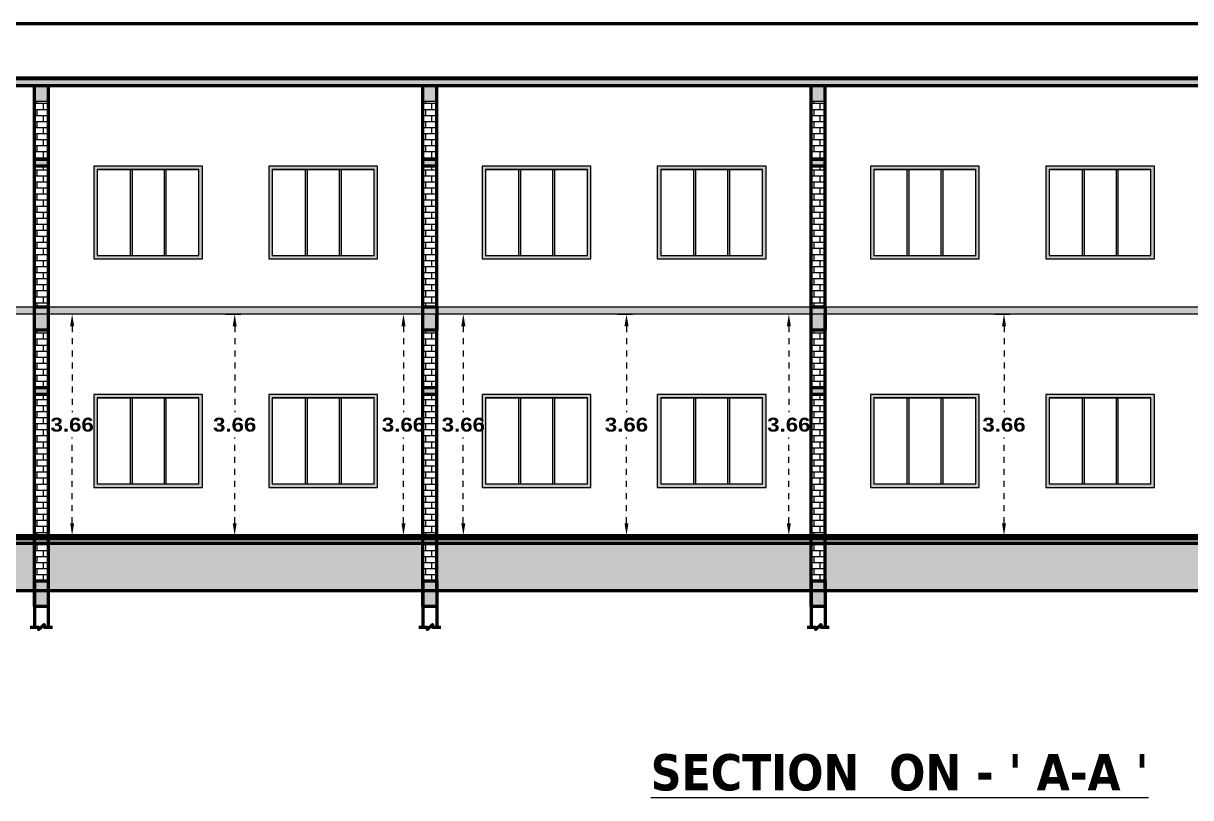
# Model space of a CAD drawing. Header units: metres. Extents: x 863 to 1571, y 626 to 804.
# Drawn here: x 897.55 to 916.87, y 755.06 to 767.88 of the extents above; entities that cross this region are included whole.
import ezdxf

# ---------------------------------------------------------------- set-up
doc = ezdxf.new("R2010")
doc.units = ezdxf.units.M
doc.header["$LTSCALE"] = 0.2
doc.header["$MEASUREMENT"] = 0
doc.header["$PDMODE"] = 2
doc.linetypes.add('DOT2', pattern=[0.125, 0, -0.125])
doc.layers.get('0').update_dxf_attribs({"lineweight": 60})
for name, color, linetype in [('BLK_1_FLR_0_REGULAR_ROOM_10', 2, 'Continuous'), ('BLK_1_FLR_0_REGULAR_ROOM_8', 2, 'Continuous'), ('BLK_1_FLR_0_REGULAR_ROOM_9', 2, 'Continuous'), ('BLK_1_FLR_0_WATER_CLOSET', 1, 'Continuous')]:
    doc.layers.add(name, color=color, linetype=linetype)
doc.styles.get("Standard").update_dxf_attribs({"font": 'ariblk.ttf', "height": 0.23})
doc.styles.add('TXT', font='txt.shx')
doc.dimstyles.get("Standard").update_dxf_attribs({"dimtxt": 0.23, "dimasz": 0.2, "dimexe": 0.12, "dimexo": 0.0625, "dimgap": 0.09, "dimtad": 1, "dimtih": 1, "dimtoh": 1, "dimzin": 1, "dimdsep": 46, "dimtxsty": 'Standard', "dimcen": 0.09, "dimazin": 0, "dimtfac": 1, "dimtix": 1, "dimtofl": 0, "dimtmove": 0, "dimatfit": 0, "dimfxl": 0, "dimtolj": 1, "dimtzin": 0, "dimarcsym": 0})

# ---------------------------------------------------------------- blocks, each defined once
blk = doc.blocks.new('A$C51CE3EF8')
blk.add_hatch(color=256).paths.add_polyline_path([(0, 0.385), (0.228, 0.385), (0.228, 0), (0, 0)])
blk.add_lwpolyline([(0, 0.385), (0.228, 0.385), (0.228, 0), (0, 0)], close=True)
blk = doc.blocks.new('*D420')
at = {"layer": 'BLK_1_FLR_0_REGULAR_ROOM_8', "color": 3, "lineweight": -2}
for p, q in [((900.897, 763.066), (901.147, 763.066)), ((900.897, 759.405), (901.147, 759.405))]:
    blk.add_line(p, q, dxfattribs=at)
at = {"layer": 'BLK_1_FLR_0_REGULAR_ROOM_8', "color": 3, "linetype": 'DOT2'}
for p, q in [((901.047, 762.866), (901.047, 761.444)), ((901.047, 759.605), (901.047, 761.026))]:
    blk.add_line(p, q, dxfattribs=at)
at = {"layer": 'BLK_1_FLR_0_REGULAR_ROOM_8', "color": 3, "lineweight": -2}
for points in [[(901.014, 762.866), (901.08, 762.866), (901.047, 763.066)], [(901.014, 759.605), (901.08, 759.605), (901.047, 759.405)]]:
    blk.add_solid(points, dxfattribs=at)
at = {"layer": 'Defpoints', "color": 0, "lineweight": -2}
for p in [(898.33, 763.066), (901.047, 763.066), (898.33, 759.405)]:
    blk.add_point(p, dxfattribs=at)
at = {"layer": 'BLK_1_FLR_0_REGULAR_ROOM_8', "color": 0, "lineweight": -2, "insert": (901.047, 761.235), "char_height": 0.23, "attachment_point": 5}
blk.add_mtext('\\A1;3.66', dxfattribs=at)
blk = doc.blocks.new('*D421')
at = {"layer": 'BLK_1_FLR_0_REGULAR_ROOM_9', "color": 3, "lineweight": -2}
for p, q in [((907.383, 763.066), (907.633, 763.066)), ((907.383, 759.405), (907.633, 759.405))]:
    blk.add_line(p, q, dxfattribs=at)
at = {"layer": 'BLK_1_FLR_0_REGULAR_ROOM_9', "color": 3, "linetype": 'DOT2'}
for p, q in [((907.533, 762.866), (907.533, 761.444)), ((907.533, 759.605), (907.533, 761.026))]:
    blk.add_line(p, q, dxfattribs=at)
at = {"layer": 'BLK_1_FLR_0_REGULAR_ROOM_9', "color": 3, "lineweight": -2}
for points in [[(907.5, 762.866), (907.567, 762.866), (907.533, 763.066)], [(907.5, 759.605), (907.567, 759.605), (907.533, 759.405)]]:
    blk.add_solid(points, dxfattribs=at)
at = {"layer": 'Defpoints', "color": 0, "lineweight": -2}
for p in [(904.817, 763.066), (907.533, 763.066), (904.817, 759.405)]:
    blk.add_point(p, dxfattribs=at)
at = {"layer": 'BLK_1_FLR_0_REGULAR_ROOM_9', "color": 0, "lineweight": -2, "insert": (907.533, 761.235), "char_height": 0.23, "attachment_point": 5}
blk.add_mtext('\\A1;3.66', dxfattribs=at)
blk = doc.blocks.new('*D422')
at = {"layer": 'BLK_1_FLR_0_REGULAR_ROOM_10', "color": 3, "lineweight": -2}
for p, q in [((913.633, 763.066), (913.883, 763.066)), ((913.633, 759.405), (913.883, 759.405))]:
    blk.add_line(p, q, dxfattribs=at)
at = {"layer": 'BLK_1_FLR_0_REGULAR_ROOM_10', "color": 3, "linetype": 'DOT2'}
for p, q in [((913.783, 762.866), (913.783, 761.444)), ((913.783, 759.605), (913.783, 761.026))]:
    blk.add_line(p, q, dxfattribs=at)
at = {"layer": 'BLK_1_FLR_0_REGULAR_ROOM_10', "color": 3, "lineweight": -2}
for points in [[(913.75, 762.866), (913.816, 762.866), (913.783, 763.066)], [(913.75, 759.605), (913.816, 759.605), (913.783, 759.405)]]:
    blk.add_solid(points, dxfattribs=at)
at = {"layer": 'Defpoints', "color": 0, "lineweight": -2}
for p in [(911.067, 763.066), (913.783, 763.066), (911.067, 759.405)]:
    blk.add_point(p, dxfattribs=at)
at = {"layer": 'BLK_1_FLR_0_REGULAR_ROOM_10', "color": 0, "lineweight": -2, "insert": (913.783, 761.235), "char_height": 0.23, "attachment_point": 5}
blk.add_mtext('\\A1;3.66', dxfattribs=at)
blk = doc.blocks.new('*D437')
at = {"layer": 'BLK_1_FLR_0_WATER_CLOSET', "color": 2, "lineweight": -2}
for p, q in [((898.356, 763.066), (898.256, 763.066)), ((898.356, 759.405), (898.256, 759.405))]:
    blk.add_line(p, q, dxfattribs=at)
at = {"layer": 'BLK_1_FLR_0_WATER_CLOSET', "color": 2, "linetype": 'DOT2'}
for p, q in [((898.356, 762.866), (898.356, 761.444)), ((898.356, 759.605), (898.356, 761.026))]:
    blk.add_line(p, q, dxfattribs=at)
at = {"layer": 'BLK_1_FLR_0_WATER_CLOSET', "color": 2, "lineweight": -2}
for points in [[(898.323, 762.866), (898.389, 762.866), (898.356, 763.066)], [(898.323, 759.605), (898.389, 759.605), (898.356, 759.405)]]:
    blk.add_solid(points, dxfattribs=at)
at = {"layer": 'Defpoints', "color": 0, "lineweight": -2}
for p in [(898.356, 763.066), (898.381, 763.066), (898.381, 759.405)]:
    blk.add_point(p, dxfattribs=at)
at = {"layer": 'BLK_1_FLR_0_WATER_CLOSET', "color": 2, "lineweight": -2, "insert": (898.356, 761.235), "char_height": 0.23, "attachment_point": 5}
blk.add_mtext('\\A1;3.66', dxfattribs=at)
blk = doc.blocks.new('*D438')
at = {"layer": 'BLK_1_FLR_0_WATER_CLOSET', "color": 2, "lineweight": -2}
for p, q in [((903.841, 763.066), (903.741, 763.066)), ((903.841, 759.405), (903.741, 759.405))]:
    blk.add_line(p, q, dxfattribs=at)
at = {"layer": 'BLK_1_FLR_0_WATER_CLOSET', "color": 2, "linetype": 'DOT2'}
for p, q in [((903.841, 762.866), (903.841, 761.444)), ((903.841, 759.605), (903.841, 761.026))]:
    blk.add_line(p, q, dxfattribs=at)
at = {"layer": 'BLK_1_FLR_0_WATER_CLOSET', "color": 2, "lineweight": -2}
for points in [[(903.808, 762.866), (903.874, 762.866), (903.841, 763.066)], [(903.808, 759.605), (903.874, 759.605), (903.841, 759.405)]]:
    blk.add_solid(points, dxfattribs=at)
at = {"layer": 'Defpoints', "color": 0, "lineweight": -2}
for p in [(903.841, 763.066), (903.866, 763.066), (903.866, 759.405)]:
    blk.add_point(p, dxfattribs=at)
at = {"layer": 'BLK_1_FLR_0_WATER_CLOSET', "color": 2, "lineweight": -2, "insert": (903.841, 761.235), "char_height": 0.23, "attachment_point": 5}
blk.add_mtext('\\A1;3.66', dxfattribs=at)
blk = doc.blocks.new('*D439')
at = {"layer": 'BLK_1_FLR_0_WATER_CLOSET', "color": 2, "lineweight": -2}
for p, q in [((904.832, 763.066), (904.732, 763.066)), ((904.832, 759.405), (904.732, 759.405))]:
    blk.add_line(p, q, dxfattribs=at)
at = {"layer": 'BLK_1_FLR_0_WATER_CLOSET', "color": 2, "linetype": 'DOT2'}
for p, q in [((904.832, 762.866), (904.832, 761.444)), ((904.832, 759.605), (904.832, 761.026))]:
    blk.add_line(p, q, dxfattribs=at)
at = {"layer": 'BLK_1_FLR_0_WATER_CLOSET', "color": 2, "lineweight": -2}
for points in [[(904.799, 762.866), (904.866, 762.866), (904.832, 763.066)], [(904.799, 759.605), (904.866, 759.605), (904.832, 759.405)]]:
    blk.add_solid(points, dxfattribs=at)
at = {"layer": 'Defpoints', "color": 0, "lineweight": -2}
for p in [(904.832, 763.066), (904.857, 763.066), (904.857, 759.405)]:
    blk.add_point(p, dxfattribs=at)
at = {"layer": 'BLK_1_FLR_0_WATER_CLOSET', "color": 2, "lineweight": -2, "insert": (904.832, 761.235), "char_height": 0.23, "attachment_point": 5}
blk.add_mtext('\\A1;3.66', dxfattribs=at)
blk = doc.blocks.new('*D440')
at = {"layer": 'BLK_1_FLR_0_WATER_CLOSET', "color": 2, "lineweight": -2}
for p, q in [((910.221, 763.066), (910.121, 763.066)), ((910.221, 759.405), (910.121, 759.405))]:
    blk.add_line(p, q, dxfattribs=at)
at = {"layer": 'BLK_1_FLR_0_WATER_CLOSET', "color": 2, "linetype": 'DOT2'}
for p, q in [((910.221, 762.866), (910.221, 761.444)), ((910.221, 759.605), (910.221, 761.026))]:
    blk.add_line(p, q, dxfattribs=at)
at = {"layer": 'BLK_1_FLR_0_WATER_CLOSET', "color": 2, "lineweight": -2}
for points in [[(910.188, 762.866), (910.254, 762.866), (910.221, 763.066)], [(910.188, 759.605), (910.254, 759.605), (910.221, 759.405)]]:
    blk.add_solid(points, dxfattribs=at)
at = {"layer": 'Defpoints', "color": 0, "lineweight": -2}
for p in [(910.221, 763.066), (910.246, 763.066), (910.246, 759.405)]:
    blk.add_point(p, dxfattribs=at)
at = {"layer": 'BLK_1_FLR_0_WATER_CLOSET', "color": 2, "lineweight": -2, "insert": (910.221, 761.235), "char_height": 0.23, "attachment_point": 5}
blk.add_mtext('\\A1;3.66', dxfattribs=at)

msp = doc.modelspace()

# ---------------------------------------------------------------- hatches: boundary and pattern name
at = {"lineweight": -2}
h = msp.add_hatch(color=143, dxfattribs=at)
h.dxf.hatch_style = 1
h.paths.add_polyline_path([(868.011, 766.847), (953.43, 766.847), (953.43, 766.967), (868.011, 766.967)])
h = msp.add_hatch(color=143, dxfattribs=at)
h.dxf.hatch_style = 1
h.paths.add_polyline_path([(897.733, 766.847), (897.733, 766.583), (897.961, 766.583), (897.961, 766.847)])
h = msp.add_hatch(color=143, dxfattribs=at)
h.dxf.hatch_style = 1
h.paths.add_polyline_path([(904.163, 766.847), (904.163, 766.583), (904.391, 766.583), (904.391, 766.847)])
h = msp.add_hatch(color=143, dxfattribs=at)
h.dxf.hatch_style = 1
h.paths.add_polyline_path([(910.593, 766.847), (910.593, 766.583), (910.821, 766.583), (910.821, 766.847)])
h = msp.add_hatch(dxfattribs=at)
h.set_pattern_fill('BRICK', color=165, scale=0.4)
h.set_pattern_definition([(0, (-282.5203, 596.25437), (0, 0.1), []), (90, (-282.5203, 596.25437), (-0.2, 0), [0.1, -0.1]), (90, (-282.4203, 596.25437), (-0.2, 0), [-0.1, 0.1])])
h.paths.add_polyline_path([(897.963, 759.275), (897.733, 759.275), (897.733, 758.65), (897.963, 758.65)])
h.paths.add_polyline_path([(897.963, 761.735), (897.733, 761.735), (897.733, 759.405), (897.963, 759.405)])
h.paths.add_polyline_path([(897.963, 762.801), (897.733, 762.801), (897.733, 761.845), (897.963, 761.845)])
h.paths.add_polyline_path([(897.963, 765.516), (897.733, 765.516), (897.733, 763.186), (897.963, 763.186)])
h.paths.add_polyline_path([(897.963, 766.583), (897.733, 766.583), (897.733, 765.626), (897.963, 765.626)])
h = msp.add_hatch(dxfattribs=at)
h.set_pattern_fill('BRICK', color=165, scale=0.4)
h.set_pattern_definition([(0, (-276.0903, 596.25437), (0, 0.1), []), (90, (-276.0903, 596.25437), (-0.2, 0), [0.1, -0.1]), (90, (-275.9903, 596.25437), (-0.2, 0), [-0.1, 0.1])])
h.paths.add_polyline_path([(904.393, 759.275), (904.163, 759.275), (904.163, 758.65), (904.393, 758.65)])
h.paths.add_polyline_path([(904.393, 761.735), (904.163, 761.735), (904.163, 759.405), (904.393, 759.405)])
h.paths.add_polyline_path([(904.393, 762.801), (904.163, 762.801), (904.163, 761.845), (904.393, 761.845)])
h.paths.add_polyline_path([(904.393, 765.516), (904.163, 765.516), (904.163, 763.186), (904.393, 763.186)])
h.paths.add_polyline_path([(904.393, 766.583), (904.163, 766.583), (904.163, 765.626), (904.393, 765.626)])
h = msp.add_hatch(dxfattribs=at)
h.set_pattern_fill('BRICK', color=165, scale=0.4)
h.set_pattern_definition([(0, (-269.6603, 596.25437), (0, 0.1), []), (90, (-269.6603, 596.25437), (-0.2, 0), [0.1, -0.1]), (90, (-269.5603, 596.25437), (-0.2, 0), [-0.1, 0.1])])
h.paths.add_polyline_path([(910.823, 759.275), (910.593, 759.275), (910.593, 758.65), (910.823, 758.65)])
h.paths.add_polyline_path([(910.823, 761.735), (910.593, 761.735), (910.593, 759.405), (910.823, 759.405)])
h.paths.add_polyline_path([(910.823, 762.801), (910.593, 762.801), (910.593, 761.845), (910.823, 761.845)])
h.paths.add_polyline_path([(910.823, 765.516), (910.593, 765.516), (910.593, 763.186), (910.823, 763.186)])
h.paths.add_polyline_path([(910.823, 766.583), (910.593, 766.583), (910.593, 765.626), (910.823, 765.626)])
h = msp.add_hatch(color=143, dxfattribs=at)
h.dxf.hatch_style = 1
h.paths.add_polyline_path([(897.733, 761.845), (897.733, 761.735), (897.963, 761.735), (897.963, 761.845)])
h.paths.add_polyline_path([(897.733, 765.626), (897.733, 765.516), (897.963, 765.516), (897.963, 765.626)])
h.paths.add_polyline_path([(897.963, 759.275), (897.963, 759.405), (897.733, 759.405), (897.733, 759.275)])
h = msp.add_hatch(color=215, dxfattribs=at)
h.dxf.hatch_style = 1
h.paths.add_polyline_path([(898.713, 763.98), (900.513, 763.98), (900.513, 765.516), (898.713, 765.516)])
h.paths.add_polyline_path([(900.456, 764.037), (900.456, 765.459), (898.77, 765.459), (898.77, 764.037)], flags=16)
h = msp.add_hatch(color=215, dxfattribs=at)
h.dxf.hatch_style = 1
h.paths.add_polyline_path([(899.877, 764.037), (899.91, 764.037), (899.91, 765.459), (899.877, 765.459)])
h.paths.add_polyline_path([(899.348, 765.459), (899.315, 765.459), (899.315, 764.037), (899.348, 764.037)])
h = msp.add_hatch(color=215, dxfattribs=at)
h.dxf.hatch_style = 1
h.paths.add_polyline_path([(901.613, 763.98), (903.413, 763.98), (903.413, 765.516), (901.613, 765.516)])
h.paths.add_polyline_path([(903.356, 764.037), (903.356, 765.459), (901.67, 765.459), (901.67, 764.037)], flags=16)
h = msp.add_hatch(color=215, dxfattribs=at)
h.dxf.hatch_style = 1
h.paths.add_polyline_path([(902.777, 764.037), (902.81, 764.037), (902.81, 765.459), (902.777, 765.459)])
h.paths.add_polyline_path([(902.248, 765.459), (902.215, 765.459), (902.215, 764.037), (902.248, 764.037)])
h = msp.add_hatch(color=143, dxfattribs=at)
h.dxf.hatch_style = 1
h.paths.add_polyline_path([(904.163, 761.845), (904.163, 761.735), (904.393, 761.735), (904.393, 761.845)])
h.paths.add_polyline_path([(904.163, 765.626), (904.163, 765.516), (904.393, 765.516), (904.393, 765.626)])
h.paths.add_polyline_path([(904.393, 759.275), (904.393, 759.405), (904.163, 759.405), (904.163, 759.275)])
h = msp.add_hatch(color=215, dxfattribs=at)
h.dxf.hatch_style = 1
h.paths.add_polyline_path([(905.143, 763.98), (906.943, 763.98), (906.943, 765.516), (905.143, 765.516)])
h.paths.add_polyline_path([(906.886, 764.037), (906.886, 765.459), (905.2, 765.459), (905.2, 764.037)], flags=16)
h = msp.add_hatch(color=215, dxfattribs=at)
h.dxf.hatch_style = 1
h.paths.add_polyline_path([(906.307, 764.037), (906.34, 764.037), (906.34, 765.459), (906.307, 765.459)])
h.paths.add_polyline_path([(905.778, 765.459), (905.745, 765.459), (905.745, 764.037), (905.778, 764.037)])
h = msp.add_hatch(color=215, dxfattribs=at)
h.dxf.hatch_style = 1
h.paths.add_polyline_path([(908.043, 763.98), (909.843, 763.98), (909.843, 765.516), (908.043, 765.516)])
h.paths.add_polyline_path([(909.786, 764.037), (909.786, 765.459), (908.1, 765.459), (908.1, 764.037)], flags=16)
h = msp.add_hatch(color=215, dxfattribs=at)
h.dxf.hatch_style = 1
h.paths.add_polyline_path([(909.207, 764.037), (909.24, 764.037), (909.24, 765.459), (909.207, 765.459)])
h.paths.add_polyline_path([(908.678, 765.459), (908.645, 765.459), (908.645, 764.037), (908.678, 764.037)])
h = msp.add_hatch(color=143, dxfattribs=at)
h.dxf.hatch_style = 1
h.paths.add_polyline_path([(910.593, 761.845), (910.593, 761.735), (910.823, 761.735), (910.823, 761.845)])
h.paths.add_polyline_path([(910.593, 765.626), (910.593, 765.516), (910.823, 765.516), (910.823, 765.626)])
h.paths.add_polyline_path([(910.823, 759.275), (910.823, 759.405), (910.593, 759.405), (910.593, 759.275)])
h = msp.add_hatch(color=215, dxfattribs=at)
h.dxf.hatch_style = 1
h.paths.add_polyline_path([(911.573, 763.98), (913.373, 763.98), (913.373, 765.516), (911.573, 765.516)])
h.paths.add_polyline_path([(913.316, 764.037), (913.316, 765.459), (911.63, 765.459), (911.63, 764.037)], flags=16)
h = msp.add_hatch(color=215, dxfattribs=at)
h.dxf.hatch_style = 1
h.paths.add_polyline_path([(912.737, 764.037), (912.77, 764.037), (912.77, 765.459), (912.737, 765.459)])
h.paths.add_polyline_path([(912.208, 765.459), (912.175, 765.459), (912.175, 764.037), (912.208, 764.037)])
h = msp.add_hatch(color=215, dxfattribs=at)
h.dxf.hatch_style = 1
h.paths.add_polyline_path([(914.473, 763.98), (916.273, 763.98), (916.273, 765.516), (914.473, 765.516)])
h.paths.add_polyline_path([(916.216, 764.037), (916.216, 765.459), (914.53, 765.459), (914.53, 764.037)], flags=16)
h = msp.add_hatch(color=215, dxfattribs=at)
h.dxf.hatch_style = 1
h.paths.add_polyline_path([(915.637, 764.037), (915.67, 764.037), (915.67, 765.459), (915.637, 765.459)])
h.paths.add_polyline_path([(915.108, 765.459), (915.075, 765.459), (915.075, 764.037), (915.108, 764.037)])
h = msp.add_hatch(color=143, dxfattribs=at)
h.dxf.hatch_style = 1
h.paths.add_polyline_path([(868.013, 763.186), (953.201, 763.186), (953.201, 763.066), (868.013, 763.066)])
h = msp.add_hatch(color=215, dxfattribs=at)
h.dxf.hatch_style = 1
h.paths.add_polyline_path([(898.713, 760.199), (900.513, 760.199), (900.513, 761.735), (898.713, 761.735)])
h.paths.add_polyline_path([(900.456, 760.256), (900.456, 761.678), (898.77, 761.678), (898.77, 760.256)], flags=16)
h = msp.add_hatch(color=215, dxfattribs=at)
h.dxf.hatch_style = 1
h.paths.add_polyline_path([(899.877, 760.256), (899.91, 760.256), (899.91, 761.678), (899.877, 761.678)])
h.paths.add_polyline_path([(899.348, 761.678), (899.315, 761.678), (899.315, 760.256), (899.348, 760.256)])
h = msp.add_hatch(color=215, dxfattribs=at)
h.dxf.hatch_style = 1
h.paths.add_polyline_path([(901.613, 760.199), (903.413, 760.199), (903.413, 761.735), (901.613, 761.735)])
h.paths.add_polyline_path([(903.356, 760.256), (903.356, 761.678), (901.67, 761.678), (901.67, 760.256)], flags=16)
h = msp.add_hatch(color=215, dxfattribs=at)
h.dxf.hatch_style = 1
h.paths.add_polyline_path([(902.777, 760.256), (902.81, 760.256), (902.81, 761.678), (902.777, 761.678)])
h.paths.add_polyline_path([(902.248, 761.678), (902.215, 761.678), (902.215, 760.256), (902.248, 760.256)])
h = msp.add_hatch(color=215, dxfattribs=at)
h.dxf.hatch_style = 1
h.paths.add_polyline_path([(905.143, 760.199), (906.943, 760.199), (906.943, 761.735), (905.143, 761.735)])
h.paths.add_polyline_path([(906.886, 760.256), (906.886, 761.678), (905.2, 761.678), (905.2, 760.256)], flags=16)
h = msp.add_hatch(color=215, dxfattribs=at)
h.dxf.hatch_style = 1
h.paths.add_polyline_path([(906.307, 760.256), (906.34, 760.256), (906.34, 761.678), (906.307, 761.678)])
h.paths.add_polyline_path([(905.778, 761.678), (905.745, 761.678), (905.745, 760.256), (905.778, 760.256)])
h = msp.add_hatch(color=215, dxfattribs=at)
h.dxf.hatch_style = 1
h.paths.add_polyline_path([(908.043, 760.199), (909.843, 760.199), (909.843, 761.735), (908.043, 761.735)])
h.paths.add_polyline_path([(909.786, 760.256), (909.786, 761.678), (908.1, 761.678), (908.1, 760.256)], flags=16)
h = msp.add_hatch(color=215, dxfattribs=at)
h.dxf.hatch_style = 1
h.paths.add_polyline_path([(909.207, 760.256), (909.24, 760.256), (909.24, 761.678), (909.207, 761.678)])
h.paths.add_polyline_path([(908.678, 761.678), (908.645, 761.678), (908.645, 760.256), (908.678, 760.256)])
h = msp.add_hatch(color=215, dxfattribs=at)
h.dxf.hatch_style = 1
h.paths.add_polyline_path([(911.573, 760.199), (913.373, 760.199), (913.373, 761.735), (911.573, 761.735)])
h.paths.add_polyline_path([(913.316, 760.256), (913.316, 761.678), (911.63, 761.678), (911.63, 760.256)], flags=16)
h = msp.add_hatch(color=215, dxfattribs=at)
h.dxf.hatch_style = 1
h.paths.add_polyline_path([(912.737, 760.256), (912.77, 760.256), (912.77, 761.678), (912.737, 761.678)])
h.paths.add_polyline_path([(912.208, 761.678), (912.175, 761.678), (912.175, 760.256), (912.208, 760.256)])
h = msp.add_hatch(color=215, dxfattribs=at)
h.dxf.hatch_style = 1
h.paths.add_polyline_path([(914.473, 760.199), (916.273, 760.199), (916.273, 761.735), (914.473, 761.735)])
h.paths.add_polyline_path([(916.216, 760.256), (916.216, 761.678), (914.53, 761.678), (914.53, 760.256)], flags=16)
h = msp.add_hatch(color=215, dxfattribs=at)
h.dxf.hatch_style = 1
h.paths.add_polyline_path([(915.637, 760.256), (915.67, 760.256), (915.67, 761.678), (915.637, 761.678)])
h.paths.add_polyline_path([(915.108, 761.678), (915.075, 761.678), (915.075, 760.256), (915.108, 760.256)])
h = msp.add_hatch(color=85, dxfattribs=at)
h.dxf.hatch_style = 1
h.paths.add_polyline_path([(868.013, 759.355), (953.201, 759.355), (953.201, 759.275), (868.013, 759.275)])
edge = h.paths.add_edge_path(flags=17)
edge.add_line((868.013, 759.275), (953.201, 759.275))
h = msp.add_hatch()
h.set_pattern_fill('AR-SAND', color=141, scale=0.1, angle=30, style=0)
h.set_pattern_definition([(67.5, (-731.52213, 272.02691), (-0.101796573, 0.163718165), [0, -0.152, 0, -0.17, 0, -0.1625]), (37.5, (-731.52213, 272.0269), (0.012159855, 0.332893854), [0, -0.082, 0, -0.137, 0, -0.0525]), (357.5, (-731.62865, 271.96541), (0.269409644, 0.156197182), [0, -0.05, 0, -0.18, 0, -0.235]), (347.5, (-731.62865, 271.9654), (0.216454422, 0.226315264), [0, -0.025, 0, -0.118, 0, -0.135])])
h.paths.add_polyline_path([(874.213, 759.275), (868.013, 759.275), (868.013, 758.495), (874.213, 758.495), (874.213, 758.65)])
h.paths.add_polyline_path([(880.644, 759.275), (874.443, 759.275), (874.443, 758.495), (880.644, 758.495), (880.644, 758.65)])
h.paths.add_polyline_path([(887.076, 759.275), (880.874, 759.275), (880.874, 758.495), (887.076, 758.495), (887.076, 758.65)])
h.paths.add_polyline_path([(891.303, 759.275), (887.306, 759.275), (887.306, 758.495), (891.303, 758.495), (891.303, 758.65)])
h.paths.add_polyline_path([(897.736, 759.275), (891.533, 759.275), (891.533, 758.495), (897.736, 758.495), (897.736, 758.65)])
h.paths.add_polyline_path([(904.167, 759.275), (897.966, 759.275), (897.966, 758.495), (904.167, 758.495), (904.167, 758.65)])
h.paths.add_polyline_path([(910.6, 759.275), (904.397, 759.275), (904.397, 758.495), (910.6, 758.495), (910.6, 758.65)])
h.paths.add_polyline_path([(917.032, 759.275), (910.83, 759.275), (910.83, 758.495), (917.032, 758.495), (917.032, 758.65)])
h.paths.add_polyline_path([(923.465, 759.275), (917.262, 759.275), (917.262, 758.495), (923.465, 758.495), (923.465, 758.65)])
h.paths.add_polyline_path([(929.896, 759.275), (923.695, 759.275), (923.695, 758.495), (929.896, 758.495), (929.896, 758.65)])
h.paths.add_polyline_path([(934.125, 759.275), (930.126, 759.275), (930.126, 758.495), (934.125, 758.495), (934.125, 758.65)])
h.paths.add_polyline_path([(940.559, 759.275), (934.355, 759.275), (934.355, 758.495), (940.559, 758.495), (940.559, 758.65)])
h.paths.add_polyline_path([(946.991, 759.275), (940.789, 759.275), (940.789, 758.495), (946.991, 758.495), (946.991, 758.65)])
h.paths.add_polyline_path([(953.201, 759.275), (947.221, 759.275), (947.221, 758.495), (953.201, 758.495), (953.201, 758.65)])
for points in [[(897.733, 758.65), (897.961, 758.65), (897.961, 758.225), (897.733, 758.225)], [(904.163, 758.65), (904.391, 758.65), (904.391, 758.225), (904.163, 758.225)], [(910.593, 758.65), (910.821, 758.65), (910.821, 758.225), (910.593, 758.225)]]:
    msp.add_hatch(color=4).paths.add_polyline_path(points)

# ---------------------------------------------------------------- linework, layer by layer
for p, q in [((867.783, 767.877), (953.431, 767.877)), ((867.783, 766.967), (953.431, 766.967)), ((867.783, 766.967), (953.43, 766.967)), ((867.783, 766.847), (953.431, 766.847)), ((897.733, 763.186), (897.733, 766.847)), ((897.733, 763.186), (897.733, 766.847)), ((897.963, 763.186), (897.963, 766.847)), ((904.163, 763.186), (904.163, 766.847)), ((904.163, 763.186), (904.163, 766.847)), ((904.393, 763.186), (904.393, 766.847)), ((910.593, 763.186), (910.593, 766.847)), ((910.593, 763.186), (910.593, 766.847)), ((910.823, 763.186), (910.823, 766.847)), ((897.963, 765.626), (897.733, 765.626)), ((897.963, 765.626), (897.733, 765.626)), ((897.963, 765.516), (897.733, 765.516)), ((897.963, 765.516), (897.733, 765.516)), ((904.393, 765.626), (904.163, 765.626)), ((904.393, 765.626), (904.163, 765.626)), ((904.393, 765.516), (904.163, 765.516)), ((904.393, 765.516), (904.163, 765.516)), ((910.823, 765.626), (910.593, 765.626)), ((910.823, 765.626), (910.593, 765.626)), ((910.823, 765.516), (910.593, 765.516)), ((910.823, 765.516), (910.593, 765.516)), ((897.733, 758.495), (897.733, 763.186)), ((904.163, 758.495), (904.163, 763.186)), ((910.593, 758.495), (910.593, 763.186)), ((897.963, 758.495), (897.963, 763.066)), ((904.393, 758.495), (904.393, 763.066)), ((910.823, 758.495), (910.823, 763.066)), ((897.963, 761.845), (897.733, 761.845)), ((904.393, 761.845), (904.163, 761.845)), ((910.823, 761.845), (910.593, 761.845)), ((897.963, 761.735), (897.733, 761.735)), ((904.393, 761.735), (904.163, 761.735)), ((910.823, 761.735), (910.593, 761.735)), ((867.783, 759.405), (953.431, 759.405)), ((868.013, 759.355), (953.201, 759.355)), ((868.013, 759.275), (953.201, 759.275)), ((865.549, 758.495), (953.431, 758.495)), ((897.733, 758.65), (897.733, 757.888)), ((897.961, 758.65), (897.961, 757.888)), ((904.163, 758.65), (904.163, 757.888)), ((904.391, 758.65), (904.391, 757.888)), ((910.593, 758.65), (910.593, 757.888)), ((910.821, 758.65), (910.821, 757.888))]:
    msp.add_line(p, q)
for p, q in [((867.783, 766.967), (953.43, 766.967)), ((953.43, 766.847), (867.783, 766.847)), ((898.77, 765.459), (900.456, 765.459)), ((899.315, 765.459), (899.315, 764.037)), ((899.348, 765.459), (899.348, 764.037)), ((899.877, 765.459), (899.877, 764.037)), ((899.91, 765.459), (899.91, 764.037)), ((901.67, 765.459), (903.356, 765.459)), ((902.215, 765.459), (902.215, 764.037)), ((902.248, 765.459), (902.248, 764.037)), ((902.777, 765.459), (902.777, 764.037)), ((902.81, 765.459), (902.81, 764.037)), ((905.2, 765.459), (906.886, 765.459)), ((905.745, 765.459), (905.745, 764.037)), ((905.778, 765.459), (905.778, 764.037)), ((906.307, 765.459), (906.307, 764.037)), ((906.34, 765.459), (906.34, 764.037)), ((908.1, 765.459), (909.786, 765.459)), ((908.645, 765.459), (908.645, 764.037)), ((908.678, 765.459), (908.678, 764.037)), ((909.207, 765.459), (909.207, 764.037)), ((909.24, 765.459), (909.24, 764.037)), ((911.63, 765.459), (913.316, 765.459)), ((912.175, 765.459), (912.175, 764.037)), ((912.208, 765.459), (912.208, 764.037)), ((912.737, 765.459), (912.737, 764.037)), ((912.77, 765.459), (912.77, 764.037)), ((914.53, 765.459), (916.216, 765.459)), ((915.075, 765.459), (915.075, 764.037)), ((915.108, 765.459), (915.108, 764.037)), ((915.637, 765.459), (915.637, 764.037)), ((915.67, 765.459), (915.67, 764.037)), ((898.77, 761.678), (900.456, 761.678)), ((899.315, 761.678), (899.315, 760.256)), ((899.348, 761.678), (899.348, 760.256)), ((899.877, 761.678), (899.877, 760.256)), ((899.91, 761.678), (899.91, 760.256)), ((901.67, 761.678), (903.356, 761.678)), ((902.215, 761.678), (902.215, 760.256)), ((902.248, 761.678), (902.248, 760.256)), ((902.777, 761.678), (902.777, 760.256)), ((902.81, 761.678), (902.81, 760.256)), ((905.2, 761.678), (906.886, 761.678)), ((905.745, 761.678), (905.745, 760.256)), ((905.778, 761.678), (905.778, 760.256)), ((906.307, 761.678), (906.307, 760.256)), ((906.34, 761.678), (906.34, 760.256)), ((908.1, 761.678), (909.786, 761.678)), ((908.645, 761.678), (908.645, 760.256)), ((908.678, 761.678), (908.678, 760.256)), ((909.207, 761.678), (909.207, 760.256)), ((909.24, 761.678), (909.24, 760.256)), ((911.63, 761.678), (913.316, 761.678)), ((912.175, 761.678), (912.175, 760.256)), ((912.208, 761.678), (912.208, 760.256)), ((912.737, 761.678), (912.737, 760.256)), ((912.77, 761.678), (912.77, 760.256)), ((914.53, 761.678), (916.216, 761.678)), ((915.075, 761.678), (915.075, 760.256)), ((915.108, 761.678), (915.108, 760.256)), ((915.637, 761.678), (915.637, 760.256)), ((915.67, 761.678), (915.67, 760.256)), ((897.963, 759.405), (897.733, 759.405)), ((897.963, 759.275), (897.733, 759.275)), ((904.393, 759.405), (904.163, 759.405)), ((904.393, 759.275), (904.163, 759.275)), ((910.823, 759.405), (910.593, 759.405)), ((910.823, 759.275), (910.593, 759.275))]:
    msp.add_line(p, q, dxfattribs=at)
msp.add_lwpolyline([(868.011, 766.992), (953.201, 766.992)], dxfattribs=at)
at = {"color": 211, "lineweight": -2}
msp.add_lwpolyline([(868.011, 766.967), (953.43, 766.967), (953.43, 766.847), (868.011, 766.847)], close=True, dxfattribs=at)
at = {"lineweight": -2}
for points in [[(897.961, 766.583), (897.733, 766.583), (897.733, 766.847), (897.961, 766.847)], [(904.391, 766.583), (904.163, 766.583), (904.163, 766.847), (904.391, 766.847)], [(910.821, 766.583), (910.593, 766.583), (910.593, 766.847), (910.821, 766.847)], [(898.713, 763.98), (900.513, 763.98), (900.513, 765.516), (898.713, 765.516)], [(898.713, 763.98), (900.513, 763.98), (900.513, 765.516), (898.713, 765.516)], [(898.713, 763.98), (900.513, 763.98), (900.513, 765.516), (898.713, 765.516)], [(898.77, 764.037), (900.456, 764.037), (900.456, 765.459), (898.77, 765.459)], [(901.613, 763.98), (903.413, 763.98), (903.413, 765.516), (901.613, 765.516)], [(901.613, 763.98), (903.413, 763.98), (903.413, 765.516), (901.613, 765.516)], [(901.613, 763.98), (903.413, 763.98), (903.413, 765.516), (901.613, 765.516)], [(901.67, 764.037), (903.356, 764.037), (903.356, 765.459), (901.67, 765.459)], [(905.143, 763.98), (906.943, 763.98), (906.943, 765.516), (905.143, 765.516)], [(905.143, 763.98), (906.943, 763.98), (906.943, 765.516), (905.143, 765.516)], [(905.143, 763.98), (906.943, 763.98), (906.943, 765.516), (905.143, 765.516)], [(905.2, 764.037), (906.886, 764.037), (906.886, 765.459), (905.2, 765.459)], [(908.043, 763.98), (909.843, 763.98), (909.843, 765.516), (908.043, 765.516)], [(908.043, 763.98), (909.843, 763.98), (909.843, 765.516), (908.043, 765.516)], [(908.043, 763.98), (909.843, 763.98), (909.843, 765.516), (908.043, 765.516)], [(908.1, 764.037), (909.786, 764.037), (909.786, 765.459), (908.1, 765.459)], [(911.573, 763.98), (913.373, 763.98), (913.373, 765.516), (911.573, 765.516)], [(911.573, 763.98), (913.373, 763.98), (913.373, 765.516), (911.573, 765.516)], [(911.573, 763.98), (913.373, 763.98), (913.373, 765.516), (911.573, 765.516)], [(911.63, 764.037), (913.316, 764.037), (913.316, 765.459), (911.63, 765.459)], [(914.473, 763.98), (916.273, 763.98), (916.273, 765.516), (914.473, 765.516)], [(914.473, 763.98), (916.273, 763.98), (916.273, 765.516), (914.473, 765.516)], [(914.473, 763.98), (916.273, 763.98), (916.273, 765.516), (914.473, 765.516)], [(914.53, 764.037), (916.216, 764.037), (916.216, 765.459), (914.53, 765.459)], [(868.013, 763.186), (953.201, 763.186), (953.201, 763.066), (868.013, 763.066)], [(898.713, 760.199), (900.513, 760.199), (900.513, 761.735), (898.713, 761.735)], [(898.713, 760.199), (900.513, 760.199), (900.513, 761.735), (898.713, 761.735)], [(898.713, 760.199), (900.513, 760.199), (900.513, 761.735), (898.713, 761.735)], [(898.77, 760.256), (900.456, 760.256), (900.456, 761.678), (898.77, 761.678)], [(901.613, 760.199), (903.413, 760.199), (903.413, 761.735), (901.613, 761.735)], [(901.613, 760.199), (903.413, 760.199), (903.413, 761.735), (901.613, 761.735)], [(901.613, 760.199), (903.413, 760.199), (903.413, 761.735), (901.613, 761.735)], [(901.67, 760.256), (903.356, 760.256), (903.356, 761.678), (901.67, 761.678)], [(905.143, 760.199), (906.943, 760.199), (906.943, 761.735), (905.143, 761.735)], [(905.143, 760.199), (906.943, 760.199), (906.943, 761.735), (905.143, 761.735)], [(905.143, 760.199), (906.943, 760.199), (906.943, 761.735), (905.143, 761.735)], [(905.2, 760.256), (906.886, 760.256), (906.886, 761.678), (905.2, 761.678)], [(908.043, 760.199), (909.843, 760.199), (909.843, 761.735), (908.043, 761.735)], [(908.043, 760.199), (909.843, 760.199), (909.843, 761.735), (908.043, 761.735)], [(908.043, 760.199), (909.843, 760.199), (909.843, 761.735), (908.043, 761.735)], [(908.1, 760.256), (909.786, 760.256), (909.786, 761.678), (908.1, 761.678)], [(911.573, 760.199), (913.373, 760.199), (913.373, 761.735), (911.573, 761.735)], [(911.573, 760.199), (913.373, 760.199), (913.373, 761.735), (911.573, 761.735)], [(911.573, 760.199), (913.373, 760.199), (913.373, 761.735), (911.573, 761.735)], [(911.63, 760.256), (913.316, 760.256), (913.316, 761.678), (911.63, 761.678)], [(914.473, 760.199), (916.273, 760.199), (916.273, 761.735), (914.473, 761.735)], [(914.473, 760.199), (916.273, 760.199), (916.273, 761.735), (914.473, 761.735)], [(914.473, 760.199), (916.273, 760.199), (916.273, 761.735), (914.473, 761.735)], [(914.53, 760.256), (916.216, 760.256), (916.216, 761.678), (914.53, 761.678)], [(868.013, 759.355), (953.201, 759.355), (953.201, 759.275), (868.013, 759.275)]]:
    msp.add_lwpolyline(points, close=True, dxfattribs=at)
for points in [[(897.733, 758.65), (897.961, 758.65), (897.961, 758.225), (897.733, 758.225)], [(904.163, 758.65), (904.391, 758.65), (904.391, 758.225), (904.163, 758.225)], [(910.593, 758.65), (910.821, 758.65), (910.821, 758.225), (910.593, 758.225)]]:
    msp.add_lwpolyline(points, close=True)
for points in [[(897.664, 757.888), (897.801, 757.888), (897.801, 757.847), (897.893, 757.93), (897.893, 757.888), (898.03, 757.888)], [(904.094, 757.888), (904.231, 757.888), (904.231, 757.847), (904.323, 757.93), (904.323, 757.888), (904.46, 757.888)], [(910.524, 757.888), (910.661, 757.888), (910.661, 757.847), (910.753, 757.93), (910.753, 757.888), (910.89, 757.888)]]:
    msp.add_lwpolyline(points)

# ---------------------------------------------------------------- block references
at = {"color": 2}
for p in [(897.733, 762.801), (904.163, 762.801), (910.593, 762.801)]:
    msp.add_blockref('A$C51CE3EF8', p, dxfattribs=at)

# ---------------------------------------------------------------- texts
at = {"lineweight": -2, "insert": (907.934, 755.173), "char_height": 0.6, "width": 15.16632, "attachment_point": 7, "style": 'TXT'}
msp.add_mtext("{\\fTahoma|b1|i0|c0|p34;\\LSECTION  ON - ' A-A ' }", dxfattribs=at)

# ---------------------------------------------------------------- dimensions: what is measured, and where the dimension line sits
at = {"layer": 'BLK_1_FLR_0_REGULAR_ROOM_10', "color": 3, "lineweight": -2}
dim = msp.add_linear_dim(base=(913.783, 763.066), p1=(911.067, 759.405), p2=(911.067, 763.066), angle=90, dimstyle='Standard', override={"dimexe": 0.1, "dimtad": 0, "dimclrd": 3, "dimclre": 3, "dimfxl": 0.15, "dimlwd": 65535, "dimarcsym": 2}, dxfattribs=at)
dim.commit()
dim.dimension.update_dxf_attribs({"geometry": '*D422', "text_midpoint": (913.783, 761.235)})
at = {"layer": 'BLK_1_FLR_0_REGULAR_ROOM_8', "color": 3, "lineweight": -2}
dim = msp.add_linear_dim(base=(901.047, 763.066), p1=(898.33, 759.405), p2=(898.33, 763.066), angle=90, dimstyle='Standard', override={"dimexe": 0.1, "dimtad": 0, "dimclrd": 3, "dimclre": 3, "dimfxl": 0.15, "dimlwd": 65535, "dimarcsym": 2}, dxfattribs=at)
dim.commit()
dim.dimension.update_dxf_attribs({"geometry": '*D420', "text_midpoint": (901.047, 761.235)})
at = {"layer": 'BLK_1_FLR_0_REGULAR_ROOM_9', "color": 3, "lineweight": -2}
dim = msp.add_linear_dim(base=(907.533, 763.066), p1=(904.817, 759.405), p2=(904.817, 763.066), angle=90, dimstyle='Standard', override={"dimexe": 0.1, "dimtad": 0, "dimclrd": 3, "dimclre": 3, "dimfxl": 0.15, "dimlwd": 65535, "dimarcsym": 2}, dxfattribs=at)
dim.commit()
dim.dimension.update_dxf_attribs({"geometry": '*D421', "text_midpoint": (907.533, 761.235)})
at = {"layer": 'BLK_1_FLR_0_WATER_CLOSET', "color": 2, "lineweight": -2}
for base, p1, p2, picture, middle in [((898.356, 763.066), (898.381, 759.405), (898.381, 763.066), '*D437', (898.356, 761.235)), ((903.841, 763.066), (903.866, 759.405), (903.866, 763.066), '*D438', (903.841, 761.235)), ((904.832, 763.066), (904.857, 759.405), (904.857, 763.066), '*D439', (904.832, 761.235)), ((910.221, 763.066), (910.246, 759.405), (910.246, 763.066), '*D440', (910.221, 761.235))]:
    dim = msp.add_linear_dim(base=base, p1=p1, p2=p2, angle=90, dimstyle='Standard', override={"dimexe": 0.1, "dimclrd": 2, "dimclre": 2, "dimclrt": 2, "dimfxl": 0.15, "dimlwd": 65535, "dimarcsym": 2}, dxfattribs=at)
    dim.commit()
    dim.dimension.update_dxf_attribs({"geometry": picture, "text_midpoint": middle})

doc.saveas('drawing.dxf')
